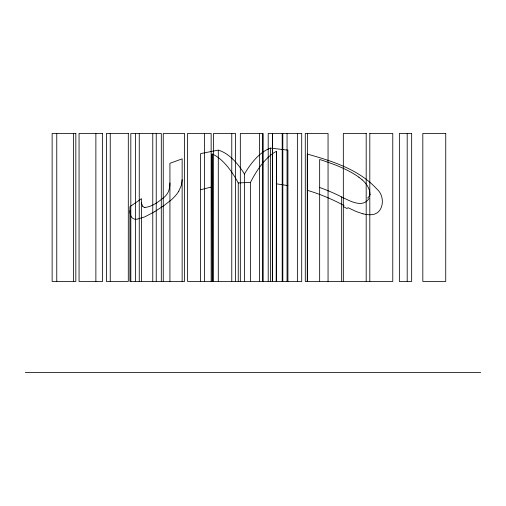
<?xml version="1.0" encoding="UTF-8"?>
<svg xmlns="http://www.w3.org/2000/svg" width="506" height="506" viewBox="0 0 506 506"><rect width="100%" height="100%" fill="white"/><g stroke="black" fill="none" stroke-linecap="round" stroke-linejoin="round"><path stroke-width="0.76" d="M250.464 281.462L250.464 182.394L253 177.644A224.556 71.934 90 0 1 276.447 151.288L276.194 281.462M169.927 182.944L169.82 185.645M182.141 179.649L181.23 185.759L178.732 191.224M369.013 198.485C362.815 208.554 349.45 200.737 341.67 196.96A196.701 196.701 0 0 0 319.659 187.479M170.408 200.566L163.849 205.676L154.861 211.54M154.672 211.66L144.754 216.903L137.189 219.161A10.847 5.522 -34.9 0 1 134.09 219.022C130.656 217.877 129.928 213.842 129.934 210.66M200.616 189.731L212.4 186.758M212.09 281.462L212.09 153.843A221.122 71.289 90 0 1 238.25 182.951L250.464 182.394M366.338 133.457L343.327 133.457L343.327 281.462M369.816 133.457L392.776 133.457L392.782 281.462L305.289 281.462L305.289 133.457L328.052 133.457L328.052 281.462M25.3 372.542L480.7 372.542M144.849 207.447C152.363 206.777 158.783 201.565 164.488 197.005A16.559 7.362 -29.3 0 0 167.043 194.057L168.536 191.515L169.529 187.935A71.182 24.471 -44.2 0 0 169.776 185.677M244.449 281.462L244.449 174.007A226.043 72.257 90 0 1 253 161.635L253.677 160.832A226.043 72.257 90 0 1 270.432 148.094L287.914 150.143L287.914 281.462M276.194 183.798L287.914 185.607M362.979 213.829L356.224 211.533L347.799 207.586M358.937 177.208C347.11 168.859 333.315 163.944 319.659 159.466L319.659 281.462M362.239 179.877C366.439 183.57 370.05 188.668 369.943 194.481M142.812 206.518L141.585 203.532M212.09 154.482L212.4 281.462M407.197 133.457L407.197 281.462M369.81 133.457L369.81 281.462M366.186 133.457L366.186 281.462M341.67 196.96L341.67 281.462M307.547 133.457L307.547 281.462M307.256 281.462L307.256 154.058C332.233 161.091 359.07 169.447 377.059 189.225C385.882 196.764 383.706 214.987 370.341 214.74A24.364 11.005 30.7 0 1 362.96 213.785M297.364 133.457L297.364 281.462M287.06 133.457L287.06 281.462M282.81 133.457L282.81 281.462M282.203 133.457L282.203 281.462M276.447 151.288L276.447 281.462M270.432 148.094L270.432 281.462M268.205 281.462L268.205 133.457L301.709 133.457L301.709 281.462L187.606 281.462L187.593 133.457L211.147 133.457L211.147 281.462M263.069 281.462L263.069 133.457L240.331 133.457L240.331 281.462M262.722 133.457L262.722 281.462M259.578 133.457L259.578 281.462M238.25 182.951L238.25 281.462M235.537 281.462L235.537 133.457L213.488 133.457L213.475 281.462M231.773 133.457L231.773 281.462M218.288 281.462L218.288 150.111L200.616 153.596L200.616 281.462M204.405 133.457L204.405 281.462M182.141 281.462L182.141 158.859L169.927 163.305L169.927 281.462M163.255 281.462L163.255 133.457L184.576 133.457L184.576 281.462L129.934 281.462L129.934 206.663L141.528 198.662L141.528 281.462M161.3 281.462L161.3 133.457L130.82 133.457L130.82 281.462M156.234 133.457L156.234 281.462M152.768 133.457L152.768 281.462M139.258 133.457L139.258 281.462M135.564 133.457L135.564 281.462M110.245 133.457L110.245 281.462M95.874 133.457L95.874 281.462M73.528 133.457L73.528 281.462M56.767 133.457L56.767 281.462M178.833 191.205A32.903 14.231 -29.7 0 1 170.503 200.591M141.427 203.583A38.266 18.798 -20.4 0 1 141.294 202.482M144.874 207.416A9.639 4.611 -30.1 0 1 142.856 206.486M218.428 150.155A223.437 71.884 -90 0 1 244.449 174.007M347.464 208.769A59.923 19.633 28.7 0 1 343.441 206.631M307.256 190.281A190.167 190.167 0 0 1 344.023 205.575M370.126 194.525A61.334 24.029 12.3 0 1 367.672 198.048M358.855 177.208A27.299 8.564 24.8 0 1 362.157 179.87M75.83 133.457L52.137 133.457L52.137 281.462L75.83 281.462L75.83 133.457M102.617 133.457L79.069 133.457L79.062 281.462L102.617 281.462L102.617 133.457M128.296 133.457L106.38 133.457L106.38 281.462L128.296 281.462L128.309 133.457M411.663 133.457L399.36 133.457L399.36 281.462L411.663 281.462L411.663 133.457M445.735 133.457L422.82 133.457L422.82 281.462L445.735 281.462L445.748 133.457M272.392 281.462L272.392 133.457L272.342 281.462"/></g></svg>
